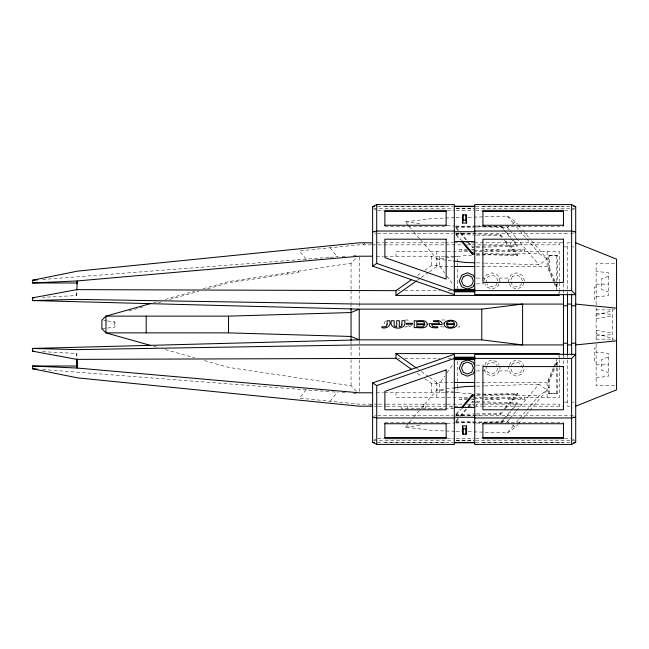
<?xml version="1.0" encoding="UTF-8"?>
<svg xmlns="http://www.w3.org/2000/svg" width="649" height="649" viewBox="0 0 649 649"><rect width="100%" height="100%" fill="white"/><g stroke="black" fill="none" stroke-linecap="round" stroke-linejoin="round"><path stroke-width="0.49" stroke-dasharray="3.25 2.43" d="M76.76 295.555L76.842 291.604L76.76 295.555L42.518 297.331M501.791 237.364L500.501 235.838L500.574 234.654L476.577 233.9M476.342 254.376L517.318 255.665L517.391 254.481L505.1 239.992M469.105 406.388L472.342 402.575L472.415 401.455L475.409 401.544M513.44 408.562L517.318 403.986L517.391 402.867L484.405 401.828M483.797 280.968L486.19 275.192L491.966 272.799L497.742 275.192L500.136 280.968L499.243 283.134M497.053 283.078L496.185 285.187L491.966 286.931L487.756 285.187L487.172 283.783M498.943 283.856L497.742 286.744L491.966 289.138L486.19 286.744L484.998 283.856M484.998 365.144L486.19 362.256L491.966 359.862L497.742 362.256L498.943 365.144M486.88 365.922L486.012 368.032L487.756 372.242L491.966 373.986L496.185 372.242L497.929 368.032M487.172 365.217L487.756 363.813L491.966 362.069L496.185 363.813L497.053 365.922M523.962 282.623L522.25 286.744L516.474 289.138L510.698 286.744L509.506 283.856M509.205 365.866L508.305 368.032L510.698 373.808L516.474 376.201L522.25 373.808L524.643 368.032M509.506 365.144L510.698 362.256L516.474 359.862L522.25 362.256L523.962 366.377M547.115 397.529L547.115 382.472L553.435 367.561M553.832 366.628L558.578 355.449M554.644 366.563L556.566 362.045L557.264 362.345L557.264 393.724L549.216 393.724L548.51 393.424L548.51 381.028L554.262 367.472M549.216 393.724L549.216 381.32L555.731 365.963M556.112 365.054L557.264 362.345M439.519 392.783L439.519 383.34L444.662 376.079M446.95 372.851L453.245 363.984M363.302 244.851L364.819 242.807M369.962 406.193L371.471 404.149M306.093 389.838L299.465 398.137L359.222 404.149L373.386 404.149M330.098 401.22L337.269 392.247M455.046 431.277L433.897 430.611L405.301 427.147L408.546 423.326M409.195 422.564L413.08 417.98M413.729 417.218L420.219 409.576M420.868 408.813L436.826 390L452.604 388.086M456.166 413.811L460.044 409.235M456.239 414.995L461.415 408.894M456.239 420.52L459.476 416.707M460.117 415.944L467.239 407.556M467.88 406.793L472.415 401.455M456.166 421.639L460.044 417.064M460.693 416.301L468.456 407.15M476.577 415.1L500.574 414.346L500.501 413.162L501.791 411.636M504.378 408.586L517.318 393.335L476.342 394.624M500.574 414.346L504.451 409.77M505.1 409.008L517.391 394.519L517.318 393.335M503.162 419.643L500.574 422.694L476.577 421.939M503.802 418.881L510.276 411.255M510.925 410.493L517.391 402.867M501.791 422.288L505.676 417.713M506.325 416.95L510.852 411.612M456.052 422.986L507.421 421.371L509.351 419.1M509.992 418.337L515.785 411.515M516.426 410.76L538.946 384.224L547.115 390L529.738 410.468M468.14 431.69L507.421 432.924L513.854 425.346M516.426 422.312L518.997 419.278M519.646 418.524L526.079 410.939M526.72 410.184L538.946 395.776L547.115 390M507.421 432.924L515.59 427.147L517.521 424.876M518.162 424.113L522.023 419.57M522.664 418.808L529.097 411.231M203.226 288.732L228.513 281.609L351.052 263.234L356.496 257.783M385.579 320.947L384.484 322.472L384.889 325.344M411.799 325.344L409.154 326.845L404.473 326.982M409.211 325.465L407.978 326.114L405.349 326.114M417.364 275.549L421.477 272.637M424.771 270.308L431.35 265.66L439.519 265.66L444.662 272.921M417.218 280.392L420.487 278.08M421.306 277.504L428.656 272.304M429.476 271.728L436.826 266.528L453.018 266.528M456.052 226.014L507.421 227.629L509.051 226.469M512.321 224.165L515.59 221.853L517.521 224.124M484.552 263.072L538.946 264.776L547.115 259L529.738 238.532M572.434 209.887L574.073 209.075M374.262 439.925L375.893 439.113M554.262 281.528L548.51 267.972L548.51 255.576L549.216 255.276L557.264 255.276L557.264 286.655L556.566 286.955L554.644 282.437M548.51 255.576L557.264 255.276M548.51 261.774L549.216 261.474M548.51 267.972L549.216 267.68L549.216 255.276M608.381 276.352L601.436 278.948L601.436 289.349L608.381 291.945M608.381 357.055L601.436 359.651L601.436 370.052L608.381 372.648M153.626 302.702L156.88 301.785M165.3 299.416L194.619 291.158M128.851 310.952L144.378 306.579M158.178 302.694L161.844 301.663M169.616 299.473L198.821 291.247M207.469 288.813L226.874 283.345L226.55 282.169M596.131 315.292L612.469 310.684M571.623 233.405L574.073 232.894M374.262 416.106L375.893 415.766M596.131 318.756L612.469 315.885M101.885 328.792L114.962 327.072L114.962 321.928L107.547 321.004M408.546 225.674L405.301 221.853L433.897 218.388L455.046 217.723M420.868 240.187L436.826 259L465.422 255.536L471.466 255.349M405.301 427.147L422.069 425.119M596.131 296.901L608.381 295.628L608.381 272.677L596.131 271.404M596.131 377.596L608.381 376.323L608.381 353.372L596.131 352.099M42.55 279.484L329.221 257.377M330.154 257.304L338.17 256.688M342.177 256.379L347.247 255.982M353.202 255.528L358.224 255.138M596.131 335.76L612.469 334.633M456.052 217.691L462.096 217.496M468.14 217.31L507.421 216.076L515.59 221.853M455.517 226.598L475.506 225.974M476.512 225.941L481.509 225.779M455.59 227.718L475.579 227.093M476.577 227.061L500.574 226.306L503.162 229.357M469.105 242.612L472.342 246.425L475.336 246.328M476.342 246.296L517.318 245.014L517.391 246.133L484.405 247.172M467.88 242.207L472.415 247.545L475.409 247.456M476.415 247.423L483.408 247.204M476.496 255.187L481.534 255.033M482.54 255L538.946 253.224L547.115 259M476.496 386.187L483.546 385.96M484.552 385.928L538.946 384.224M476.415 395.809L483.408 395.582M484.405 395.557L517.391 394.519M455.517 414.573L475.506 413.948M476.512 413.916L500.501 413.162M455.59 415.758L475.579 415.133M446.991 423.27L455.046 423.018M384.881 206.212L446.147 206.212M482.913 206.212L563.454 206.212M377.669 206.625L453.31 206.625M475.749 206.625L570.658 206.625M373.637 208.256L453.31 208.256M475.749 208.256L574.698 208.256M456.263 208.305L473.77 208.305M456.263 208.662L473.77 208.662M377.718 210.3L383.77 210.3M447.266 210.3L454.316 210.3M456.263 210.3L473.77 210.3M475.749 210.3L481.809 210.3M564.557 210.3L570.609 210.3M384.881 226.412L446.147 226.412M482.913 226.412L563.454 226.412M377.718 233.405L453.31 233.405M456.263 233.405L570.609 233.405M376.428 242.807L383.51 242.807M384.524 242.807L444.241 242.807M445.246 242.807L453.343 242.807M454.357 242.807L460.433 242.807M465.495 242.807L473.592 242.807L473.592 244.851M474.581 242.807L563.454 242.807M569.984 242.807L567.534 242.807L567.534 294.029M371.471 244.851L359.222 244.851L299.465 250.863L306.093 259.162M372.38 244.851L462.688 244.851M466.501 244.851L506.269 244.851L506.269 242.807M563.454 246.896L567.534 246.896M572.434 246.896L574.073 246.896M467.458 249.427L459.289 249.427L459.289 251.471M471.312 249.427L474.435 249.427M484.998 249.427L500.136 249.427L500.136 250.246M467.458 250.246L461.504 250.246L461.504 249.427M472.545 250.246L473.421 250.246L473.421 249.427M474.435 250.246L484.998 250.246L484.998 251.471M467.588 251.471L395.979 251.471L395.979 256.217M473.235 251.471L559.365 251.471L559.365 281.431M376.404 256.217L383.478 256.217M384.484 256.217L444.443 256.217M445.125 256.217L453.31 256.217M454.219 256.217L457.253 256.217L457.253 262.293M614.603 263.234L596.131 263.234L596.131 306.815M476.285 266.528L547.115 266.528L553.435 281.439M476.358 278.08L484.998 278.08M498.943 278.08L509.506 278.08M476.358 283.856L484.032 283.856M596.131 284.148L608.381 284.148M596.131 287.036L594.492 287.036L594.492 300.982L596.131 300.982M397.991 290.663L399.995 290.663M404.7 290.663L440.176 290.663M448.151 290.663L451.225 290.663M596.131 309.857L614.603 309.857M405.349 319.989L407.97 319.989L407.97 320.857L405.349 320.857M442.107 319.989L444.735 319.989M443.859 326.982L439.049 326.552M457.853 326.982L459.606 326.982L459.606 326.114M596.131 339.143L614.603 339.143M596.131 348.018L594.492 348.018L594.492 361.964L596.131 361.964M397.991 358.337L399.995 358.337M404.7 358.337L440.176 358.337M448.151 358.337L451.225 358.337M596.131 364.852L608.381 364.852M476.358 365.144L484.032 365.144M476.358 370.92L484.998 370.92M498.943 370.92L509.506 370.92M429.476 377.272L436.826 382.472L453.018 382.472M476.285 382.472L547.115 382.472M424.771 378.692L431.35 383.34L439.519 383.34M614.603 385.766L596.131 385.766L596.131 342.185M376.404 392.783L383.478 392.783M384.484 392.783L444.443 392.783M445.125 392.783L453.31 392.783M454.219 392.783L457.253 392.783L457.253 388.727M548.51 393.424L557.264 393.724M467.588 397.529L395.979 397.529L395.979 392.783M473.235 397.529L559.365 397.529L559.365 367.569M467.458 398.754L461.504 398.754L461.504 399.573M472.545 398.754L473.421 398.754L473.421 399.573M474.435 398.754L484.998 398.754L484.998 397.529M467.458 399.573L459.289 399.573L459.289 397.529M471.312 399.573L474.435 399.573M484.998 399.573L500.136 399.573L500.136 398.754M564.265 402.104L567.534 402.104M572.434 402.104L574.073 402.104M374.4 404.149L377.434 404.149M378.391 404.149L385.53 404.149M386.301 404.149L446.431 404.149M447.275 404.149L462.542 404.149M466.501 404.149L473.592 404.149L473.592 406.193L465.447 406.193M483.529 404.149L476.561 404.149L476.609 408.237M484.479 404.149L506.269 404.149L506.269 406.193M374.4 406.193L377.434 406.193M378.448 406.193L385.53 406.193M386.544 406.193L460.733 406.193M474.581 406.193L481.663 406.193M482.499 406.193L562.44 406.193M569.984 406.193L567.534 406.193L567.534 354.971M453.911 408.237L401.131 408.237L401.131 404.149M377.718 415.595L453.31 415.595M456.263 415.595L570.609 415.595M384.881 422.588L446.147 422.588M482.913 422.588L563.454 422.588M377.718 438.7L383.77 438.7M447.266 438.7L454.316 438.7M456.263 438.7L473.77 438.7M475.749 438.7L481.809 438.7M564.557 438.7L570.609 438.7M456.263 440.338L473.77 440.338M373.637 440.744L453.31 440.744M456.263 440.695L473.77 440.695M475.749 440.744L574.698 440.744M377.669 442.375L453.31 442.375M475.749 442.375L570.658 442.375M384.881 442.788L446.147 442.788M482.913 442.788L563.454 442.788M446.991 225.73L455.046 225.982M455.59 233.242L475.579 233.867M455.517 234.427L475.506 235.052M476.512 235.084L500.501 235.838M476.415 253.191L483.408 253.418M484.405 253.443L517.391 254.481M476.496 262.813L483.546 263.04M471.466 393.651L465.422 393.464L436.826 390M476.496 393.813L481.534 393.967M482.54 394L538.946 395.776M476.415 401.577L483.408 401.796M472.342 402.575L475.336 402.672M476.342 402.704L517.318 403.986M455.59 421.282L475.579 421.907M455.517 422.402L475.506 423.026M476.512 423.059L481.509 423.221M456.052 431.309L462.096 431.504M42.518 351.669L76.76 353.445L76.882 357.307L76.76 353.445M596.131 313.24L612.469 314.367M42.55 369.516L331.233 391.777M332.158 391.85L338.17 392.312M342.177 392.621L347.247 393.018M353.202 393.472L358.216 393.862M405.301 221.853L422.069 223.881M436.826 259L452.604 260.914M103.775 320.476L106.598 320.874M356.496 391.217L351.052 385.766L228.513 367.391L203.226 360.268M596.131 330.244L612.469 333.115M374.262 232.894L375.893 233.234M571.623 415.595L574.073 416.106M596.131 333.708L612.469 338.316M153.626 346.298L156.547 347.118M165.3 349.584L194.473 357.802M548.51 381.028L549.216 381.32M548.51 387.226L549.216 387.526M374.262 209.075L375.893 209.887M572.434 439.113L574.073 439.925M507.421 421.371L509.051 422.531M512.321 424.835L515.59 427.147M417.218 368.608L420.487 370.92M421.306 371.496L428.656 376.696M417.364 373.451L421.477 376.363M518.162 224.887L522.023 229.43M522.664 230.192L529.097 237.769M507.421 216.076L513.854 223.654M516.426 226.688L518.997 229.722M519.646 230.476L526.079 238.061M526.72 238.816L538.946 253.224M507.421 227.629L509.351 229.9M509.992 230.663L515.785 237.485M516.426 238.24L538.946 264.776M501.791 226.712L505.676 231.287M506.325 232.05L510.852 237.388M513.44 240.438L517.318 245.014M503.802 230.119L510.276 237.745M510.925 238.508L517.391 246.133M500.574 234.654L504.451 239.23M504.378 240.414L517.318 255.665M456.166 227.361L460.044 231.936M460.693 232.699L468.456 241.85M456.239 228.48L459.476 232.293M460.117 233.056L467.239 241.444M456.239 234.005L461.415 240.106M456.166 235.189L460.044 239.765M409.195 226.436L413.08 231.02M413.729 231.782L420.219 239.424M330.098 247.78L337.269 256.753M446.95 276.149L453.245 285.016M549.216 267.68L555.731 283.037M556.112 283.946L557.264 286.655M553.832 282.372L558.578 293.551M524.643 280.968L522.25 275.192L516.474 272.799L510.698 275.192L508.305 280.968L509.205 283.134M497.929 280.968L496.185 276.758L491.966 275.014L487.756 276.758L486.012 280.968L486.88 283.078M499.243 365.866L500.136 368.032L497.742 373.808L491.966 376.201L486.19 373.808L483.797 368.032M298.613 271.095L298.8 272.304L230.711 282.518L230.533 281.309M287.604 272.75L287.791 273.959M472.342 246.425L472.415 247.545M612.469 308.851L612.469 341.991M596.131 307.788L596.131 341.212M563.454 283.816L563.454 294.029M563.454 354.971L563.454 365.184M559.365 242.807L559.365 244.851L510.349 244.851L510.349 242.807M559.365 282.429L559.365 289.422M559.365 290.419L559.365 293.413M559.365 355.587L559.365 358.581M559.365 359.578L559.365 366.571M559.365 406.193L559.365 404.149L510.349 404.149L510.349 406.193M556.566 255.576L556.566 286.955M556.566 362.045L556.566 393.424M547.115 251.471L547.115 266.528M524.643 251.471L524.643 249.427L508.305 249.427L508.305 250.246M524.643 397.529L524.643 399.573L508.305 399.573L508.305 398.754M522.437 249.427L522.437 250.246L510.52 250.246L510.52 249.427M522.437 399.573L522.437 398.754L510.52 398.754L510.52 399.573M509.506 251.471L509.506 250.246L498.943 250.246L498.943 251.471M509.506 397.529L509.506 398.754L498.943 398.754L498.943 397.529M497.929 249.427L497.929 250.246L486.012 250.246L486.012 249.427M497.929 399.573L497.929 398.754L486.012 398.754L486.012 399.573M491.966 249.427L491.966 251.471M491.966 397.529L491.966 399.573M457.253 263.307L457.253 289.657M457.253 361.371L457.253 387.713M451.964 406.193L451.964 408.237M439.519 256.217L439.519 265.66M436.826 251.471L436.826 266.528M436.826 382.472L436.826 397.529M431.35 256.217L431.35 265.66M431.35 383.34L431.35 392.783M425.776 406.193L425.776 408.237M423.237 404.149L423.237 408.237M407.256 406.193L407.256 408.237M359.222 257.069L359.222 289.121M359.222 290.119L359.222 302.142M359.222 303.14L359.222 308.153M359.222 340.847L359.222 345.86M359.222 346.858L359.222 358.881M359.222 359.879L359.222 391.931M351.052 263.234L351.052 289.389M351.052 290.403L351.052 302.475M351.052 303.481L351.052 307.504M351.052 341.496L351.052 345.519M351.052 346.525L351.052 358.597M351.052 359.611L351.052 385.766M114.143 321.928L114.143 327.072M512.264 276.758L510.52 280.968L512.264 285.187L516.474 286.931L520.693 285.187L522.437 280.968L520.693 276.758L516.474 275.014L512.264 276.758M512.264 363.813L510.52 368.032L512.264 372.242L516.474 373.986L520.693 372.242L522.437 368.032L520.693 363.813L516.474 362.069L512.264 363.813"/><path stroke-width="0.97" d="M76.89 290.168L77.15 280.952L359.222 256.217L372.356 256.217M474.338 254.319L472.342 254.254L472.415 253.069L462.064 240.868M462.486 223.045L462.486 214.876L466.574 214.876L466.574 223.045L462.486 223.045L463.305 220.157L463.305 214.876M465.755 434.124L465.755 428.843L466.574 425.955L462.486 425.955L462.486 434.124L466.574 434.124L466.574 425.955M474.435 283.856L473.235 286.744L467.458 289.138L461.682 286.744L459.289 280.968L461.682 275.192L467.458 272.799L473.235 275.192L474.435 278.08M474.435 370.92L473.235 373.808L467.458 376.201L461.682 373.808L459.289 368.032L461.682 362.256L467.458 359.862L473.235 362.256L474.435 365.144M461.342 407.71L472.342 394.746L474.338 394.681M462.064 408.132L472.415 395.931L472.342 394.746M372.623 382.918L454.316 354.33L454.316 444.419L376.712 444.419L372.623 442.375L372.623 382.918L376.712 385.571L454.316 358.41L571.623 358.41L575.704 354.33L474.744 354.33L474.744 444.419L571.623 444.419L575.704 442.375L575.704 206.625L571.623 204.581L474.744 204.581L474.744 294.67L575.704 294.67L571.623 290.59L454.316 290.59L376.712 263.429L372.623 266.082L372.623 206.625L376.712 204.581L454.316 204.581L454.316 294.67L372.623 266.082M411.604 279.614L395.979 290.663L395.979 295.409L559.365 295.409M395.979 295.409L416.407 280.968M575.704 406.193L616.55 389.854L616.55 259.146L575.704 242.807M150.706 303.529L105.974 316.128L101.885 320.208L101.885 328.792L105.974 332.872L150.706 345.471M372.623 231.88L376.712 231.036L454.316 231.036M575.704 417.12L571.623 417.964L474.744 417.964M32.45 282.964L77.15 280.952L77.15 282.996L32.45 282.964L32.45 280.263L77.458 271.144L359.222 242.807L372.38 242.807M396.612 358.337L76.882 359.376L32.45 351.15L32.45 348.448L359.222 339.849L481.761 339.849L522.607 344.919L522.607 304.081L481.761 309.151L359.222 309.151L32.45 300.552L32.45 297.85L76.882 289.624L396.612 290.663M453.586 387.964L465.422 386.536L474.484 386.244M575.704 344.919L616.55 340.839M32.45 280.263L37.496 279.873M32.45 297.85L34.462 297.745M472.415 395.931L474.411 395.866M228.513 316.128L351.052 312.534L359.222 309.151L359.222 339.849L351.052 336.466L228.513 332.872L105.974 332.872L105.974 316.128L228.513 316.128L228.513 332.872M32.45 300.552L76.582 299.384L359.222 304.081L563.454 304.081M454.316 206.212L474.744 206.212M372.623 206.625L374.643 206.625M454.316 206.569L474.744 206.569M573.684 206.625L575.704 206.625M384.881 211.509L446.147 211.509M482.913 211.509L563.454 211.509M463.305 220.157L465.755 220.157L466.574 223.045M384.881 225.26L446.147 225.26M482.913 225.26L563.454 225.26M474.744 231.036L571.623 231.036L575.704 231.88M454.316 231.709L474.744 231.709M454.316 241.574L474.744 241.574M454.024 266.528L474.265 266.528M454.316 289.365L474.744 289.365M454.316 289.722L474.744 289.722M454.316 291.458L474.744 291.458M454.316 291.815L474.744 291.815M567.534 304.081L571.623 304.081M563.454 305.768L567.534 305.768M571.623 305.768L575.704 305.768M563.454 343.232L567.534 343.232M571.623 343.232L575.704 343.232M563.454 344.919L359.222 344.919L76.582 349.616L32.45 348.448M567.534 344.919L571.623 344.919M411.604 369.386L395.979 358.337L395.979 353.591L559.365 353.591M454.316 357.185L474.744 357.185M454.316 357.542L474.744 357.542M454.316 359.278L474.744 359.278M454.316 359.635L474.744 359.635M372.38 406.193L359.222 406.193L77.458 377.856L32.45 368.737L32.45 366.036L77.15 366.004L77.15 368.048L359.222 392.783L372.356 392.783M454.024 382.472L474.265 382.472M454.316 407.426L474.744 407.426M454.316 417.291L474.744 417.291M454.316 417.964L376.712 417.964L372.623 417.12M384.881 423.74L446.147 423.74M482.913 423.74L563.454 423.74M462.486 425.955L463.305 428.843L465.755 428.843M384.881 437.491L446.147 437.491M482.913 437.491L563.454 437.491M372.623 442.375L374.643 442.375M454.316 442.431L474.744 442.431M573.684 442.375L575.704 442.375M454.316 442.788L474.744 442.788M472.415 253.069L474.411 253.134M474.484 262.756L465.422 262.464L453.586 261.036M32.45 366.036L77.15 368.048L76.882 359.376M32.45 351.15L34.462 351.255M32.45 368.737L37.496 369.127M575.704 304.081L616.55 308.161M395.979 353.591L416.407 368.032M461.342 241.29L472.342 254.254M76.89 358.832L77.15 366.004M571.623 204.581L571.623 290.59M571.623 294.029L571.623 354.971M571.623 358.41L571.623 444.419M567.534 294.029L567.534 354.971M563.454 225.422L563.454 210.357L482.913 210.357L482.913 225.422M563.454 294.029L563.454 354.971M563.454 423.578L563.454 438.643L482.913 438.643L482.913 423.578M481.761 309.151L481.761 339.849M465.755 214.876L465.755 220.157M463.305 428.843L463.305 434.124M446.147 225.422L446.147 210.357L384.881 210.357L384.881 225.422M446.147 423.578L446.147 438.643L384.881 438.643L384.881 423.578M376.712 204.581L376.712 263.429M376.712 385.571L376.712 444.419M351.052 308.51L351.052 340.49M146.212 316.128L146.212 332.872M77.101 283.297L77.101 283.864M77.101 365.136L77.101 365.703M387.088 324.208L386.106 326.601L381.839 326.836L381.839 327.713C386.406 328.994 391.631 326.041 389.716 320.711L387.088 320.711L387.088 324.208M401.95 324.208L401.512 326.082L399.33 326.836L399.33 320.711L396.701 320.711L396.701 326.836L395.063 326.601L394.186 325.287L394.081 320.711L391.461 320.711C387.842 330.601 408.189 330.601 404.57 320.711L401.95 320.711L401.95 324.208M427.342 324.208C426.401 330.057 417.867 326.901 414.216 327.713L414.216 320.711C417.867 321.523 426.401 318.367 427.342 324.208M444.103 323.202C443.348 329.384 454.576 329.505 456.953 325.222C457.715 319.032 446.48 318.91 444.103 323.202M454.454 324.557C454.397 328.345 446.642 328.248 446.609 324.557L454.454 324.557M446.723 323.08L446.609 323.681L454.454 323.681C454.154 320.371 447.794 320.306 446.723 323.08M463.248 276.758L461.504 280.968L463.248 285.187L467.458 286.931L471.677 285.187L473.421 280.968L471.677 276.758L467.458 275.014L463.248 276.758M463.248 363.813L461.504 368.032L463.248 372.242L467.458 373.986L471.677 372.242L473.421 368.032L471.677 363.813L467.458 362.069L463.248 363.813M424.697 324.67L422.961 326.836L416.836 326.836L416.836 324.67L424.697 324.67M446.147 369.922L384.881 391.371L384.881 409.795L446.147 409.795L446.147 369.922M446.147 239.205L384.881 239.205L384.881 257.629L446.147 279.078L446.147 239.205M563.454 239.205L482.913 239.205L482.913 282.42L563.454 282.42L563.454 239.205M437.84 320.711L433.467 320.711L433.467 321.579L438.521 321.774L439.576 323.681L429.086 323.681C428.729 328.256 434.871 327.996 437.84 327.713L437.84 326.836L432.753 326.634L431.731 324.557L442.212 324.557C442.513 322.107 439.998 320.671 437.84 320.711M422.961 321.579L416.836 321.579L416.836 323.794L424.697 323.794L424.186 322.212L422.961 321.579M412.456 323.332L406.331 323.332L406.331 324.208L412.456 324.208L412.456 323.332M563.454 366.58L482.913 366.58L482.913 409.795L563.454 409.795L563.454 366.58"/></g></svg>
